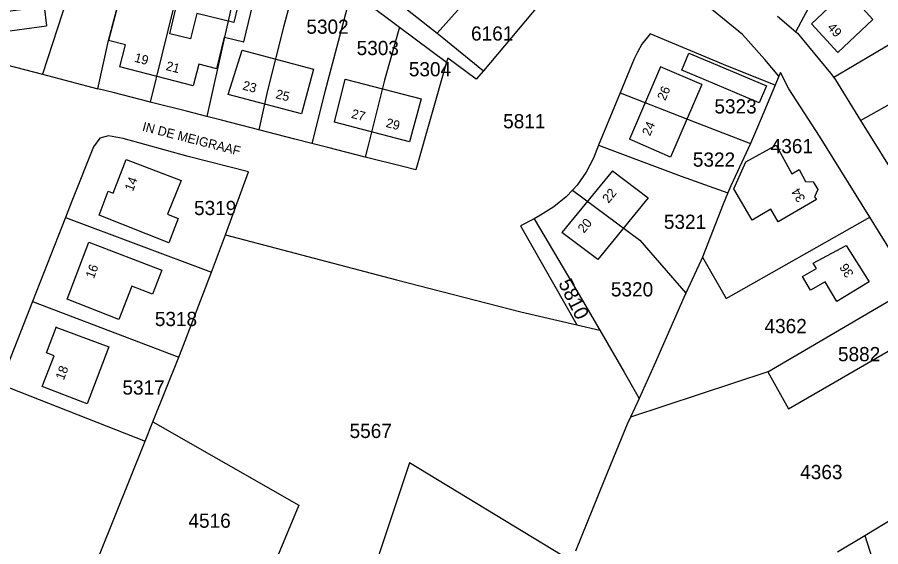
# Model space of a CAD drawing. Extents: x 191922 to 199923, y 328959 to 333350.
# Drawn here: x 196579.9 to 196744, y 330759.9 to 330860.5 of the extents above; entities that cross this region are included whole.
import ezdxf

# ---------------------------------------------------------------- set-up
doc = ezdxf.new("R2010")
doc.units = 0
for name, color, linetype in [('enkelbestemming', 7, 'Continuous'), ('Level 6', 7, 'Continuous'), ('maatvoering - maximum aantal wooneenheden', 7, 'Continuous'), ('Maatvoering_symbolen', 7, 'Continuous'), ('recreatiewoning', 7, 'Continuous')]:
    doc.layers.add(name, color=color, linetype=linetype)

msp = doc.modelspace()

# ---------------------------------------------------------------- linework, layer by layer
at = {"layer": 'Level 6'}
for p, q in [((196659.66, 330857.44), (196682.86, 330883.46)), ((196634.21, 330872.41), (196630.53, 330858.86)), ((196713.87, 330860.27), (196698.02, 330873.43)), ((196727.82, 330857.69), (196735.77, 330872.48)), ((196591.41, 330870.42), (196584.68, 330849.66)), ((196648.97, 330865.92), (196659.66, 330857.44)), ((196597.24, 330856.05), (196599.49, 330864.63)), ((196621.32, 330865.69), (196619.26, 330856.69)), ((196643.37, 330865.43), (196638.31, 330846.26)), ((196645.98, 330863.46), (196652.5, 330858.6)), ((196679.15, 330862.97), (196668.46, 330850.26)), ((196609.59, 330862.3), (196605.11, 330844.35)), ((196717.69, 330857.19), (196713.87, 330860.27)), ((196724.35, 330860.64), (196727.82, 330857.69)), ((196630.53, 330858.86), (196627.44, 330846.52)), ((196652.5, 330858.6), (196649.65, 330848.52)), ((196652.5, 330858.6), (196661.45, 330851.94)), ((196727.82, 330857.69), (196728.12, 330857.42)), ((196751.39, 330858.72), (196742.78, 330853.57)), ((196595.2, 330846.88), (196597.24, 330856.05)), ((196619.26, 330856.69), (196615.87, 330841.6)), ((196659.66, 330857.44), (196660.61, 330856.68)), ((196660.61, 330856.68), (196668.46, 330850.26)), ((196700.12, 330857.31), (196698.57, 330855.34)), ((196714.87, 330851.16), (196700.12, 330857.31)), ((196721.93, 330852.43), (196717.69, 330857.19)), ((196728.12, 330857.42), (196734.45, 330849.81)), ((196698.57, 330855.34), (196697.76, 330853.84)), ((196570.76, 330853.27), (196584.68, 330849.66)), ((196661.68, 330852.71), (196661.45, 330851.94)), ((196667.11, 330848.67), (196661.68, 330852.71)), ((196697.76, 330853.84), (196697.11, 330852.55)), ((196742.78, 330853.57), (196735.03, 330848.99)), ((196661.45, 330851.94), (196655.59, 330831.46)), ((196697.11, 330852.55), (196694.46, 330846.11)), ((196723.9, 330847.56), (196714.87, 330851.16)), ((196724.6, 330849.25), (196721.93, 330852.43)), ((196584.68, 330849.66), (196595.2, 330846.88)), ((196668.46, 330850.26), (196667.11, 330848.67)), ((196724.9, 330849.97), (196724.6, 330849.25)), ((196726.49, 330846.84), (196724.9, 330849.97)), ((196734.45, 330849.81), (196735.03, 330848.99)), ((196649.65, 330848.52), (196646.5, 330835.83)), ((196724.6, 330849.25), (196723.9, 330847.56)), ((196735.03, 330848.99), (196735.35, 330848.54)), ((196735.35, 330848.54), (196740.14, 330840.82)), ((196740.14, 330840.82), (196754.18, 330848.77)), ((196598.07, 330846.15), (196595.2, 330846.88)), ((196604.92, 330844.4), (196598.07, 330846.15)), ((196627.44, 330846.52), (196625.78, 330839.07)), ((196638.31, 330846.26), (196635.86, 330836.5)), ((196723.9, 330847.56), (196720.57, 330839.57)), ((196732.34, 330837.85), (196726.49, 330846.84)), ((196694.46, 330846.11), (196690.35, 330836.15)), ((196694.46, 330846.11), (196708.69, 330840.51)), ((196605.11, 330844.35), (196604.92, 330844.4)), ((196612.02, 330842.59), (196605.11, 330844.35)), ((196615.87, 330841.6), (196612.02, 330842.59)), ((196618.68, 330840.88), (196615.87, 330841.6)), ((196625.78, 330839.07), (196618.68, 330840.88)), ((196708.69, 330840.51), (196719.21, 330836.5)), ((196740.14, 330840.82), (196748.52, 330827.31)), ((196597.24, 330837.93), (196595.58, 330837.46)), ((196600.02, 330837.4), (196597.24, 330837.93)), ((196632.65, 330837.32), (196625.78, 330839.07)), ((196720.57, 330839.57), (196719.21, 330836.5)), ((196595.58, 330837.46), (196594.36, 330835.83)), ((196612.33, 330834.01), (196600.02, 330837.4)), ((196635.86, 330836.5), (196632.65, 330837.32)), ((196638.9, 330835.72), (196635.86, 330836.5)), ((196719.21, 330836.5), (196715.49, 330828.41)), ((196741.87, 330822.48), (196732.34, 330837.85)), ((196594.36, 330835.83), (196590.27, 330825.51)), ((196646.02, 330833.9), (196638.9, 330835.72)), ((196646.5, 330835.83), (196646.02, 330833.9)), ((196690.35, 330836.15), (196689.35, 330833.71)), ((196690.35, 330836.15), (196706.05, 330830.29)), ((196623.8, 330831.1), (196612.33, 330834.01)), ((196653.15, 330832.08), (196646.02, 330833.9)), ((196689.35, 330833.71), (196687.98, 330831.02)), ((196655.59, 330831.46), (196653.15, 330832.08)), ((196619.46, 330819.13), (196623.8, 330831.1)), ((196687.98, 330831.02), (196686.26, 330828.55)), ((196706.05, 330830.29), (196714.93, 330827.09)), ((196686.26, 330828.55), (196685.42, 330827.64)), ((196715.49, 330828.41), (196714.93, 330827.09)), ((196685.42, 330827.64), (196684.21, 330826.34)), ((196685.42, 330827.64), (196698.18, 330818.11)), ((196714.93, 330827.09), (196714.04, 330824.97)), ((196590.27, 330825.51), (196589.06, 330822.44)), ((196684.21, 330826.34), (196681.86, 330824.44)), ((196714.04, 330824.97), (196710.07, 330814.89)), ((196681.86, 330824.44), (196679.28, 330822.89)), ((196589.06, 330822.44), (196582.78, 330806.44)), ((196589.06, 330822.44), (196616.76, 330812)), ((196678.09, 330822.18), (196675.48, 330820.86)), ((196679.28, 330822.89), (196678.09, 330822.18)), ((196678.09, 330822.18), (196687.32, 330806.64)), ((196714.59, 330807.05), (196741.87, 330822.48)), ((196750.11, 330809.2), (196741.87, 330822.48)), ((196675.48, 330820.86), (196686.24, 330802)), ((196616.76, 330812), (196619.46, 330819.13)), ((196619.46, 330819.13), (196651.95, 330810.6)), ((196698.18, 330818.11), (196706.93, 330808.04)), ((196709.81, 330814.21), (196706.93, 330808.04)), ((196710.07, 330814.89), (196709.81, 330814.21)), ((196710.07, 330814.89), (196714.59, 330807.05)), ((196611.13, 330797.36), (196616.76, 330812)), ((196651.95, 330810.6), (196675.55, 330804.49)), ((196706.54, 330807.2), (196700.94, 330794.33)), ((196706.93, 330808.04), (196706.54, 330807.2)), ((196722.48, 330793.11), (196746.05, 330806.89)), ((196582.78, 330806.44), (196576.95, 330791.56)), ((196582.78, 330806.44), (196610.55, 330795.89)), ((196687.32, 330806.64), (196690.58, 330801.02)), ((196675.55, 330804.49), (196686.24, 330802)), ((196686.24, 330802), (196690.58, 330801.02)), ((196690.58, 330801.02), (196695.18, 330793.01)), ((196726.41, 330786.06), (196750.07, 330799.77)), ((196610.55, 330795.89), (196611.13, 330797.36)), ((196605.67, 330783.61), (196610.55, 330795.89)), ((196700.94, 330794.33), (196698.03, 330788)), ((196695.18, 330793.01), (196698.03, 330788)), ((196722.48, 330793.11), (196696.4, 330784.47)), ((196722.48, 330793.11), (196726.41, 330786.06)), ((196576.63, 330790.76), (196604.2, 330779.95)), ((196698.03, 330788), (196696.4, 330784.47)), ((196696.4, 330784.47), (196695.81, 330783.18)), ((196604.2, 330779.95), (196605.67, 330783.61)), ((196605.67, 330783.61), (196633.39, 330767.76)), ((196695.81, 330783.18), (196691.48, 330772.61)), ((196595.53, 330758.33), (196604.2, 330779.95)), ((196654.41, 330775.82), (196647.78, 330755.98)), ((196685.21, 330757.12), (196654.41, 330775.82)), ((196691.48, 330772.61), (196685.98, 330759)), ((196633.39, 330767.76), (196625.39, 330748.61)), ((196740.97, 330762.03), (196746.57, 330765.4)), ((196735.78, 330758.91), (196740.97, 330762.03)), ((196740.97, 330762.03), (196745.99, 330745.87))]:
    msp.add_line(p, q, dxfattribs=at)
at = {"layer": 'recreatiewoning'}
for p, q in [((196599.49, 330864.63), (196597.24, 330856.05)), ((196737.47, 330865.56), (196730.83, 330859.19)), ((196742.49, 330860.05), (196737.47, 330865.56)), ((196735.79, 330853.75), (196742.49, 330860.05)), ((196576.05, 330857.57), (196585.45, 330858.86)), ((196730.83, 330859.19), (196735.79, 330853.75)), ((196600.45, 330855.21), (196597.24, 330856.05)), ((196599.36, 330851.07), (196600.45, 330855.21)), ((196619.96, 330845.78), (196622.63, 330854.19)), ((196622.63, 330854.19), (196636.2, 330850.61)), ((196706.17, 330850.42), (196707.52, 330853.63)), ((196707.52, 330853.63), (196711.75, 330851.84)), ((196613.29, 330847.43), (196599.36, 330851.07)), ((196614.37, 330851.57), (196613.29, 330847.43)), ((196617.82, 330850.66), (196614.37, 330851.57)), ((196702.14, 330851.07), (196696.2, 330837.29)), ((196709.99, 330847.69), (196702.14, 330851.07)), ((196711.75, 330851.84), (196722.23, 330847.41)), ((196636.2, 330850.61), (196633.91, 330842.14)), ((196710.39, 330848.64), (196706.17, 330850.42)), ((196640.16, 330840.52), (196642.21, 330848.7)), ((196642.21, 330848.7), (196656.65, 330844.96)), ((196720.87, 330844.21), (196710.39, 330848.64)), ((196709.99, 330847.69), (196704, 330833.9)), ((196722.23, 330847.41), (196720.87, 330844.21)), ((196633.91, 330842.14), (196619.96, 330845.78)), ((196656.65, 330844.96), (196654.39, 330836.8)), ((196654.39, 330836.8), (196640.16, 330840.52)), ((196704, 330833.9), (196696.2, 330837.29)), ((196718.33, 330833.01), (196724.11, 330836.15)), ((196724.11, 330836.15), (196727.05, 330830.73)), ((196598.12, 330827.04), (196600.6, 330833.45)), ((196600.6, 330833.45), (196611.01, 330829.43)), ((196716.03, 330827.89), (196718.33, 330833.01)), ((196727.05, 330830.73), (196728.48, 330831.52)), ((196728.48, 330831.52), (196729.68, 330829.28)), ((196692.99, 330831.3), (196683.36, 330819.54)), ((196692.99, 330831.3), (196699.8, 330826.17)), ((196611.01, 330829.43), (196608.41, 330823.03)), ((196729.68, 330829.28), (196731.13, 330829.17)), ((196731.13, 330829.17), (196731.99, 330827.74)), ((196595.44, 330822.88), (196597.18, 330827.41)), ((196597.18, 330827.41), (196598.12, 330827.04)), ((196719.51, 330821.93), (196716.03, 330827.89)), ((196731.99, 330827.74), (196731.4, 330826.37)), ((196699.8, 330826.17), (196690.23, 330814.44)), ((196731.79, 330825.85), (196724.5, 330821.59)), ((196731.4, 330826.37), (196731.79, 330825.85)), ((196723.09, 330824.01), (196719.51, 330821.93)), ((196724.5, 330821.59), (196723.09, 330824.01)), ((196608.68, 330817.6), (196595.44, 330822.88)), ((196608.41, 330823.03), (196610.48, 330822.2)), ((196610.48, 330822.2), (196608.68, 330817.6)), ((196690.23, 330814.44), (196683.36, 330819.54)), ((196589.34, 330806.91), (196593.48, 330817.73)), ((196593.48, 330817.73), (196607.34, 330812.44)), ((196731.13, 330813.75), (196737.4, 330817.07)), ((196737.4, 330817.07), (196741.74, 330810.19)), ((196731.75, 330812.72), (196731.13, 330813.75)), ((196607.34, 330812.44), (196605.58, 330807.86)), ((196729.07, 330811.19), (196731.75, 330812.72)), ((196730.61, 330808.6), (196729.07, 330811.19)), ((196733.38, 330810.21), (196730.61, 330808.6)), ((196735.62, 330806.48), (196733.38, 330810.21)), ((196741.74, 330810.19), (196735.62, 330806.48)), ((196601.65, 330809.39), (196599.2, 330803.04)), ((196605.58, 330807.86), (196601.65, 330809.39)), ((196599.2, 330803.04), (196589.34, 330806.91)), ((196585.46, 330796.72), (196587.36, 330801.7)), ((196587.23, 330801.61), (196597.3, 330797.82)), ((196597.3, 330797.82), (196593.19, 330787.02)), ((196584.61, 330790.28), (196586.9, 330796.16)), ((196586.9, 330796.16), (196585.46, 330796.72)), ((196593.19, 330787.02), (196584.61, 330790.28))]:
    msp.add_line(p, q, dxfattribs=at)
for points in [[(196617.82, 330850.66), (196619.26, 330856.69), (196622.92, 330855.82), (196626.45, 330870.55), (196623.82, 330871.18), (196621.02, 330859.47), (196613.97, 330861.16), (196612.81, 330856.35), (196608.89, 330857.29), (196610.04, 330862.1), (196599.49, 330864.63)], [(196575.55, 330861.02), (196576.65, 330861.17), (196576.61, 330861.43), (196584.97, 330862.53), (196585.45, 330858.86)]]:
    msp.add_lwpolyline(points, dxfattribs=at)

# ---------------------------------------------------------------- texts
at = {"layer": 'enkelbestemming'}
for s, p in [('5302', (196634.82, 330857.32)), ('6161', (196666.11, 330856.03)), ('5303', (196644.37, 330853.27)), ('5304', (196654.29, 330849.24)), ('5323', (196712.36, 330842.18)), ('5811', (196672.21, 330839.36)), ('4361', (196723.06, 330834.63)), ('5322', (196708.26, 330832.07)), ('5319', (196613.47, 330822.88)), ('5321', (196702.76, 330820.25)), ('5320', (196692.69, 330807.42)), ('5318', (196606.02, 330801.79)), ('4362', (196721.88, 330800.44)), ('5882', (196735.84, 330795.11)), ('5317', (196599.86, 330788.77)), ('5567', (196643.03, 330780.52)), ('4363', (196728.66, 330772.71)), ('4516', (196612.41, 330763.47))]:
    msp.add_text(s, height=2.7, dxfattribs=at).set_placement(p)
msp.add_text('5810', height=2.7, rotation=296.6164, dxfattribs=at).set_placement((196682.64, 330809.93))
at = {"layer": 'maatvoering - maximum aantal wooneenheden'}
for s, rotation, p in [('49', 312.4048, (196733.69, 330858.43)), ('19', 345.3381, (196602.02, 330852.03)), ('21', 345.3381, (196607.99, 330850.47)), ('23', 345.3936, (196622.57, 330846.75)), ('25', 345.3936, (196628.85, 330845.11)), ('26', 66.7186, (196703.01, 330844.5)), ('27', 345.3381, (196643.24, 330841.37)), ('29', 345.3381, (196649.81, 330839.65)), ('24', 66.7186, (196700.12, 330837.78)), ('14', 68.8801, (196601.85, 330827.26)), ('22', 50.6864, (196692.24, 330825.02)), ('34', 120.1574, (196729.71, 330825.96)), ('20', 50.6864, (196687.57, 330819.32)), ('16', 69.0613, (196594.42, 330810.68)), ('36', 122.2425, (196738.9, 330811.7)), ('18', 68.7525, (196588.7, 330791.4))]:
    msp.add_text(s, height=1.75, rotation=rotation, dxfattribs=at).set_placement(p)
at = {"layer": 'Maatvoering_symbolen'}
msp.add_text('IN DE MEIGRAAF', height=1.75, rotation=345.5745, dxfattribs=at).set_placement((196603.52, 330838.92))

doc.saveas('drawing.dxf')
